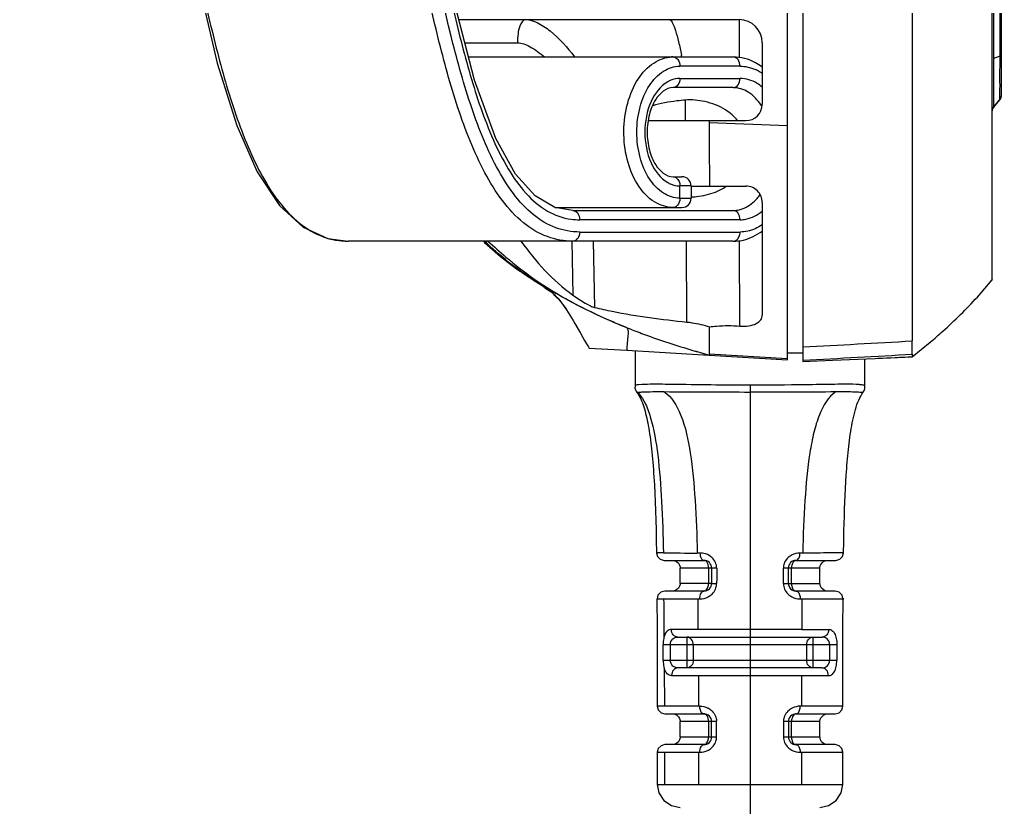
# Model space of a CAD drawing. Header units: millimetres. Extents: x 7426 to 8300, y 123 to 421.
# Drawn here: x 8098.32 to 8114.31, y 313.21 to 326.04 of the extents above; entities that cross this region are included whole.
import ezdxf

# ---------------------------------------------------------------- set-up
doc = ezdxf.new("R2010")
doc.units = ezdxf.units.MM
doc.layers.add('20_ALL_FEATURES', color=7, linetype='Continuous')

msp = doc.modelspace()

# ---------------------------------------------------------------- linework, layer by layer
at = {"layer": '20_ALL_FEATURES', "color": 7, "linetype": 'Continuous'}
for p, q in [((8111.079, 360.188), (8111.079, 320.473)), ((8110.829, 320.501), (8110.829, 360.16)), ((8114.161, 321.799), (8114.161, 358.862)), ((8114.311, 324.8), (8114.311, 327.188)), ((8114.183, 326.57), (8114.183, 325.407)), ((8114.289, 325.443), (8114.289, 326.525)), ((8105.478, 326.037), (8110.042, 326.037)), ((8105.574, 325.662), (8106.43, 325.662)), ((8110.417, 325.662), (8110.417, 324.658)), ((8105.634, 325.43), (8109.943, 325.43)), ((8114.289, 325.443), (8114.183, 325.407)), ((8110.056, 325.28), (8109.077, 325.28)), ((8109.077, 325.08), (8110.056, 325.08)), ((8109.943, 324.93), (8108.964, 324.93)), ((8109.17, 324.392), (8109.168, 324.728)), ((8114.288, 324.741), (8114.183, 324.618)), ((8114.183, 324.605), (8114.289, 324.736)), ((8114.289, 324.736), (8114.288, 324.741)), ((8114.289, 324.736), (8114.297, 324.751)), ((8114.304, 324.763), (8114.311, 324.799)), ((8114.311, 324.797), (8114.311, 324.8)), ((8114.168, 324.578), (8114.183, 324.605)), ((8114.183, 324.618), (8114.183, 324.606)), ((8114.183, 324.604), (8114.186, 324.608)), ((8114.183, 324.606), (8114.183, 324.605)), ((8114.183, 324.604), (8114.183, 324.605)), ((8110.152, 324.392), (8108.562, 324.392)), ((8109.554, 324.361), (8110.829, 324.312)), ((8108.964, 323.48), (8109.109, 323.48)), ((8109.259, 323.33), (8109.077, 323.33)), ((8109.077, 323.13), (8109.077, 323.33)), ((8109.259, 323.33), (8109.259, 323.13)), ((8109.259, 323.328), (8110.152, 323.328)), ((8109.077, 323.13), (8109.259, 323.13)), ((8107.037, 322.98), (8109.109, 322.98)), ((8107.331, 322.93), (8109.943, 322.93)), ((8107.331, 322.93), (8107.332, 322.93)), ((8110.417, 323.063), (8110.417, 321.228)), ((8110.056, 322.78), (8107.445, 322.78)), ((8107.445, 322.58), (8110.056, 322.58)), ((8109.943, 322.43), (8103.676, 322.43)), ((8105.876, 322.43), (8105.897, 322.409)), ((8107.318, 322.43), (8107.334, 321.553)), ((8107.666, 322.43), (8107.686, 321.353)), ((8109.189, 321.115), (8109.182, 322.43)), ((8110.05, 321.048), (8110.048, 322.432)), ((8106.878, 321.671), (8106.964, 321.619)), ((8113.921, 321.522), (8114.161, 321.799)), ((8114.161, 321.799), (8114.161, 321.798)), ((8107.026, 321.564), (8107.056, 321.534)), ((8107.056, 321.534), (8107.086, 321.502)), ((8107.094, 321.493), (8107.086, 321.503)), ((8107.086, 321.502), (8107.115, 321.468)), ((8107.089, 321.499), (8107.096, 321.492)), ((8113.92, 321.522), (8113.921, 321.522)), ((8107.144, 321.434), (8107.171, 321.399)), ((8107.366, 321.09), (8107.456, 320.931)), ((8109.555, 321.037), (8109.553, 320.595)), ((8107.595, 320.691), (8108.211, 320.656)), ((8107.596, 320.691), (8107.596, 320.691)), ((8107.596, 320.691), (8107.596, 320.691)), ((8107.596, 320.691), (8107.596, 320.691)), ((8112.859, 320.549), (8113.152, 320.787)), ((8113.152, 320.787), (8113.153, 320.787)), ((8108.211, 320.657), (8109.549, 320.577)), ((8108.346, 320.648), (8108.346, 320.069)), ((8109.553, 320.595), (8109.556, 320.576)), ((8109.554, 320.597), (8110.829, 320.523)), ((8109.555, 320.576), (8110.829, 320.501)), ((8109.556, 320.576), (8109.557, 320.576)), ((8111.079, 320.607), (8110.829, 320.607)), ((8112.858, 320.55), (8112.859, 320.551)), ((8112.09, 320.057), (8112.09, 320.515)), ((8108.347, 320.068), (8108.346, 320.064)), ((8108.346, 320.064), (8108.346, 320.061)), ((8108.346, 320.061), (8108.346, 320.057)), ((8108.346, 320.057), (8108.346, 320.053)), ((8108.346, 320.057), (8108.346, 320.054)), ((8108.346, 320.054), (8108.346, 320.053)), ((8108.346, 320.053), (8108.346, 320.052)), ((8108.346, 320.053), (8108.346, 320.052)), ((8108.349, 320.025), (8108.346, 320.052)), ((8110.218, 320.087), (8110.218, 313.214)), ((8112.09, 320.064), (8112.09, 320.069)), ((8112.09, 320.064), (8112.09, 320.064)), ((8112.09, 320.057), (8112.09, 320.061)), ((8112.09, 320.057), (8112.09, 320.06)), ((8112.09, 320.053), (8112.09, 320.057)), ((8112.09, 320.056), (8112.09, 320.056)), ((8112.09, 320.052), (8112.09, 320.056)), ((8112.09, 320.052), (8112.09, 320.053)), ((8108.349, 320.026), (8108.347, 320.042)), ((8108.349, 320.024), (8108.354, 320.009)), ((8108.354, 320.009), (8108.363, 319.991)), ((8108.372, 319.976), (8108.378, 319.975)), ((8108.372, 319.976), (8108.372, 319.976)), ((8108.372, 319.976), (8108.377, 319.969)), ((8108.377, 319.969), (8108.394, 319.945)), ((8108.378, 319.975), (8108.384, 319.973)), ((8111.779, 318.516), (8111.786, 318.623)), ((8108.652, 318.593), (8108.66, 318.464)), ((8108.66, 318.464), (8108.667, 318.329)), ((8111.773, 318.407), (8111.779, 318.516)), ((8108.667, 318.329), (8108.673, 318.188)), ((8111.763, 318.183), (8111.768, 318.296)), ((8111.768, 318.296), (8111.773, 318.407)), ((8108.673, 318.188), (8108.679, 318.041)), ((8111.758, 318.068), (8111.763, 318.183)), ((8108.679, 318.041), (8108.683, 317.889)), ((8111.754, 317.952), (8111.758, 318.068)), ((8108.683, 317.889), (8108.688, 317.73)), ((8111.748, 317.716), (8111.751, 317.835)), ((8111.751, 317.835), (8111.754, 317.952)), ((8108.688, 317.73), (8108.691, 317.565)), ((8111.744, 317.535), (8111.748, 317.716)), ((8108.691, 317.565), (8108.695, 317.358)), ((8111.741, 317.358), (8111.744, 317.535)), ((8108.71, 317.358), (8108.695, 317.358)), ((8108.807, 317.357), (8108.696, 317.358)), ((8109.403, 317.354), (8109.36, 317.354)), ((8111.076, 317.354), (8111.033, 317.354)), ((8108.82, 317.235), (8109.468, 317.235)), ((8109.468, 317.235), (8109.479, 317.234)), ((8110.956, 317.234), (8110.968, 317.235)), ((8110.968, 317.235), (8111.616, 317.235)), ((8109.593, 317.11), (8109.079, 317.11)), ((8109.079, 316.86), (8109.079, 317.11)), ((8109.542, 317.11), (8109.542, 316.86)), ((8109.593, 317.11), (8109.593, 316.86)), ((8109.675, 317.106), (8109.675, 317.023)), ((8109.675, 317.023), (8109.675, 316.94)), ((8110.761, 317.023), (8110.761, 317.106)), ((8110.761, 316.94), (8110.761, 317.023)), ((8111.357, 317.11), (8110.843, 317.11)), ((8110.843, 316.86), (8110.843, 317.11)), ((8110.894, 316.86), (8110.894, 317.11)), ((8111.357, 316.86), (8111.357, 317.11)), ((8109.593, 316.86), (8109.079, 316.86)), ((8109.675, 316.94), (8109.674, 316.857)), ((8110.761, 316.857), (8110.761, 316.94)), ((8110.843, 316.86), (8111.357, 316.86)), ((8109.468, 316.735), (8108.829, 316.735)), ((8109.48, 316.736), (8109.468, 316.735)), ((8110.968, 316.735), (8110.957, 316.735)), ((8111.607, 316.735), (8110.968, 316.735)), ((8108.703, 316.609), (8108.719, 316.609)), ((8108.704, 316.609), (8108.817, 316.609)), ((8109.372, 316.608), (8109.401, 316.608)), ((8111.035, 316.608), (8111.064, 316.608)), ((8109.376, 316.109), (8108.937, 316.109)), ((8111.06, 316.109), (8110.218, 316.109)), ((8109.043, 315.985), (8111.393, 315.985)), ((8109.194, 315.485), (8109.194, 315.985)), ((8111.242, 315.985), (8111.242, 315.485)), ((8108.805, 315.611), (8108.804, 315.861)), ((8111.514, 315.86), (8108.921, 315.86)), ((8108.922, 315.61), (8108.921, 315.86)), ((8109.295, 315.61), (8109.295, 315.86)), ((8111.14, 315.86), (8111.14, 315.61)), ((8111.514, 315.86), (8111.514, 315.61)), ((8111.631, 315.86), (8111.631, 315.61)), ((8108.922, 315.61), (8109.295, 315.61)), ((8109.296, 315.61), (8111.514, 315.61)), ((8108.822, 315.476), (8108.823, 314.86)), ((8111.389, 315.485), (8109.047, 315.485)), ((8108.941, 315.36), (8111.495, 315.36)), ((8109.378, 315.36), (8109.378, 314.86)), ((8111.058, 315.36), (8111.058, 314.86)), ((8109.378, 314.86), (8108.707, 314.86)), ((8108.833, 314.735), (8109.468, 314.735)), ((8109.673, 314.61), (8109.079, 314.61)), ((8109.079, 314.36), (8109.079, 314.61)), ((8109.468, 314.735), (8109.481, 314.734)), ((8109.542, 314.61), (8109.542, 314.36)), ((8109.593, 314.36), (8109.593, 314.61)), ((8109.673, 314.36), (8109.673, 314.61)), ((8111.357, 314.61), (8110.763, 314.61)), ((8110.763, 314.61), (8110.763, 314.36)), ((8110.843, 314.61), (8110.843, 314.36)), ((8110.894, 314.36), (8110.894, 314.61)), ((8110.955, 314.734), (8110.968, 314.735)), ((8110.968, 314.735), (8111.604, 314.735)), ((8111.357, 314.36), (8111.357, 314.61)), ((8109.079, 314.36), (8109.673, 314.36)), ((8110.763, 314.36), (8111.357, 314.36)), ((8109.468, 314.235), (8108.833, 314.235)), ((8109.481, 314.236), (8109.468, 314.235)), ((8110.968, 314.235), (8110.955, 314.236)), ((8111.604, 314.235), (8110.968, 314.235)), ((8108.707, 314.11), (8109.4, 314.11)), ((8108.707, 314.11), (8108.707, 313.587)), ((8108.823, 314.11), (8108.823, 313.586)), ((8109.378, 314.11), (8109.378, 313.584)), ((8111.035, 314.11), (8111.729, 314.11)), ((8111.058, 314.11), (8111.058, 313.585)), ((8111.729, 313.587), (8111.729, 314.11)), ((8108.707, 313.587), (8108.823, 313.586))]:
    msp.add_line(p, q, dxfattribs=at)
for points in [[(8100.195, 340.33), (8100.323, 334.015), (8100.748, 329.432), (8101.172, 326.917), (8101.542, 325.329), (8101.861, 324.313), (8102.195, 323.559), (8102.557, 323.014), (8102.942, 322.66), (8103.345, 322.474), (8103.676, 322.43)], [(8107.332, 322.93), (8107.041, 322.978), (8106.717, 323.167), (8106.401, 323.523), (8106.081, 324.1), (8105.73, 325.053), (8105.362, 326.487), (8104.903, 328.989), (8104.427, 333.72), (8104.28, 340.33)], [(8114.289, 324.736), (8114.305, 324.765), (8114.311, 324.797)], [(8105.897, 322.409), (8106.155, 322.183), (8106.416, 321.982), (8106.473, 321.942)], [(8106.873, 321.687), (8106.872, 321.687), (8106.874, 321.686), (8106.877, 321.684), (8106.884, 321.679), (8106.896, 321.671), (8106.913, 321.659), (8106.937, 321.641), (8106.964, 321.619), (8106.995, 321.593), (8107.026, 321.564)], [(8107.002, 321.587), (8107, 321.589), (8107.011, 321.58), (8107.034, 321.557), (8107.063, 321.527), (8107.092, 321.496), (8107.12, 321.463), (8107.148, 321.428), (8107.176, 321.391), (8107.204, 321.353), (8107.231, 321.312), (8107.258, 321.271), (8107.285, 321.228), (8107.312, 321.184), (8107.339, 321.138), (8107.366, 321.09)], [(8107.026, 321.565), (8107.055, 321.535), (8107.101, 321.485), (8107.154, 321.42)], [(8107.171, 321.399), (8107.197, 321.363), (8107.222, 321.327)], [(8107.456, 320.931), (8107.49, 320.872), (8107.525, 320.813), (8107.558, 320.757), (8107.586, 320.71), (8107.598, 320.691)], [(8111.079, 320.473), (8111.559, 320.492), (8112.258, 320.522), (8112.858, 320.55)], [(8112.064, 319.976), (8112.067, 319.981), (8112.081, 320.006), (8112.088, 320.031), (8112.09, 320.047), (8112.09, 320.051), (8112.09, 320.052)], [(8108.372, 319.976), (8108.373, 319.976), (8108.378, 319.975)], [(8108.394, 319.945), (8108.409, 319.919), (8108.424, 319.892)], [(8108.424, 319.892), (8108.439, 319.862), (8108.452, 319.832), (8108.465, 319.8), (8108.477, 319.767), (8108.488, 319.734), (8108.498, 319.699), (8108.509, 319.664), (8108.518, 319.628), (8108.528, 319.59), (8108.537, 319.552), (8108.545, 319.512), (8108.553, 319.471), (8108.561, 319.428), (8108.569, 319.385), (8108.576, 319.34), (8108.583, 319.294), (8108.59, 319.247), (8108.597, 319.199), (8108.603, 319.15), (8108.609, 319.1), (8108.614, 319.049), (8108.62, 318.996), (8108.625, 318.943), (8108.63, 318.888), (8108.635, 318.832), (8108.64, 318.775), (8108.644, 318.716), (8108.648, 318.655), (8108.652, 318.593)], [(8112.005, 319.879), (8112.022, 319.91), (8112.039, 319.94), (8112.056, 319.965), (8112.064, 319.976)], [(8111.786, 318.623), (8111.793, 318.729), (8111.797, 318.782), (8111.801, 318.834), (8111.806, 318.885), (8111.81, 318.937), (8111.815, 318.988), (8111.82, 319.038), (8111.826, 319.089), (8111.832, 319.139), (8111.838, 319.188), (8111.844, 319.237), (8111.851, 319.285), (8111.859, 319.333), (8111.866, 319.38), (8111.874, 319.427), (8111.883, 319.473), (8111.892, 319.518), (8111.902, 319.562), (8111.912, 319.606), (8111.923, 319.649), (8111.935, 319.691), (8111.947, 319.731), (8111.96, 319.771), (8111.974, 319.808), (8111.989, 319.845), (8112.005, 319.879)], [(8108.696, 317.358), (8108.711, 317.299), (8108.757, 317.252), (8108.821, 317.235)], [(8111.615, 317.235), (8111.679, 317.252), (8111.724, 317.299), (8111.74, 317.358)], [(8108.954, 317.235), (8108.993, 317.229), (8109.026, 317.212), (8109.052, 317.187), (8109.069, 317.158), (8109.078, 317.127), (8109.079, 317.11)], [(8111.357, 317.11), (8111.357, 317.116), (8111.362, 317.143), (8111.373, 317.17), (8111.391, 317.195), (8111.415, 317.216), (8111.446, 317.23), (8111.482, 317.235)], [(8109.542, 317.11), (8109.542, 317.115), (8109.542, 317.121), (8109.541, 317.126)], [(8109.079, 316.86), (8109.078, 316.843), (8109.069, 316.812), (8109.053, 316.783), (8109.027, 316.759), (8108.994, 316.741), (8108.954, 316.735)], [(8111.482, 316.735), (8111.443, 316.741), (8111.41, 316.758), (8111.384, 316.783), (8111.367, 316.812), (8111.358, 316.843), (8111.357, 316.86)], [(8108.829, 316.735), (8108.765, 316.717), (8108.719, 316.67), (8108.704, 316.609)], [(8111.732, 316.609), (8111.717, 316.67), (8111.671, 316.717), (8111.607, 316.735)], [(8108.703, 316.609), (8108.705, 316.132), (8108.707, 315.442), (8108.707, 314.86)], [(8111.729, 314.86), (8111.729, 315.437), (8111.73, 316.129), (8111.733, 316.609)], [(8108.707, 314.86), (8108.723, 314.8), (8108.769, 314.753), (8108.832, 314.735)], [(8111.604, 314.735), (8111.667, 314.752), (8111.713, 314.8), (8111.729, 314.86)], [(8108.954, 314.735), (8108.993, 314.729), (8109.026, 314.712), (8109.052, 314.687), (8109.069, 314.658), (8109.078, 314.627), (8109.079, 314.61)], [(8111.357, 314.61), (8111.357, 314.616), (8111.362, 314.643), (8111.373, 314.67), (8111.391, 314.695), (8111.415, 314.716), (8111.446, 314.73), (8111.482, 314.735)], [(8109.079, 314.36), (8109.078, 314.343), (8109.069, 314.312), (8109.053, 314.283), (8109.027, 314.259), (8108.994, 314.241), (8108.954, 314.235)], [(8111.482, 314.235), (8111.443, 314.241), (8111.41, 314.258), (8111.384, 314.283), (8111.367, 314.312), (8111.358, 314.343), (8111.357, 314.36)], [(8108.832, 314.235), (8108.769, 314.217), (8108.723, 314.17), (8108.707, 314.11)], [(8111.729, 314.11), (8111.713, 314.17), (8111.667, 314.217), (8111.604, 314.235)], [(8108.707, 313.587), (8108.733, 313.452), (8108.814, 313.326), (8108.939, 313.242), (8109.082, 313.214)], [(8111.354, 313.214), (8111.496, 313.242), (8111.622, 313.326), (8111.703, 313.452), (8111.729, 313.587)]]:
    msp.add_lwpolyline(points, dxfattribs=at)
for centre, radius, start, end in [((8110.042, 325.662), 0.375, 0, 90), ((8108.964, 324.906), 0.524, 90.0058, 95.6828), ((8104.435, 324.614), 4.742, 9.929, 10.2408), ((8110.017, 324.588), 0.7, 59.2601, 66.0852), ((8109.989, 324.539), 0.756, 55.4998, 59.2942), ((8110.152, 324.658), 0.265, 270.004, 0), ((8109.636, 324.135), 0.918, 32.3523, 33.7181), ((8109.109, 323.33), 0.15, 0, 90), ((8109.077, 323.696), 0.366, 268.7105, 269.9995), ((8110.152, 323.063), 0.265, 359.9644, 89.9992), ((8109.109, 323.13), 0.15, 270, 0), ((8109.784, 323.608), 0.729, 313.9021, 318.7373), ((8109.733, 323.654), 0.798, 318.7099, 321.734), ((8109.694, 323.684), 0.847, 321.7278, 324.1657), ((8109.943, 323.357), 0.427, 270.0033, 274.7142), ((8107.444, 323.858), 1.078, 262.5813, 270.0308), ((8103.695, 323.667), 1.24, 245.0816, 249.8483), ((8103.676, 323.615), 1.185, 249.8531, 270.0284), ((8109.721, 326.542), 5.628, 226.9289, 230.2805), ((8109.943, 323.071), 0.641, 270.0031, 274.6433), ((8110.4, 327.408), 6.724, 237.8976, 238.0621), ((8110.455, 327.496), 6.827, 238.0622, 238.2926), ((8110.553, 327.691), 7.049, 238.2529, 238.5132), ((8106.25, 320.76), 1.118, 47.6938, 57.7586), ((8110.519, 327.6), 6.951, 238.2927, 238.564), ((8110.58, 327.734), 7.1, 238.513, 238.6342), ((8110.622, 327.803), 7.181, 238.6348, 239.1104), ((8106.231, 320.74), 1.146, 46.2298, 47.6659), ((8106.188, 320.696), 1.207, 43.1307, 46.2124), ((8111.716, 329.783), 9.435, 246.3187, 248.1514), ((8103.382, 480.879), 160.352, 272.75104, 273.3877), ((8109.63, 321.87), 1.264, 252.0307, 253.4392), ((8113.756, 335.732), 15.727, 253.4229, 254.5077), ((8113.055, 333.221), 13.121, 253.2321, 254.5024), ((8103.568, 475.08), 154.767, 272.78145, 273.4417), ((8105.318, 474.915), 154.549, 272.58966, 272.79674), ((8111.875, 320.058), 0.214, 0.6537, 1.4702), ((8108.477, 320.054), 0.131, 192.8258, 202.24), ((8108.475, 320.053), 0.128, 202.2155, 209.1577), ((8108.467, 320.049), 0.119, 209.1243, 217.3345), ((8110.681, 598.847), 278.872, 269.61702, 269.90485), ((8109.303, 359.369), 42.015, 269.3232, 270.0774), ((8109.413, 317.088), 0.265, 71.2925, 73.7882), ((8109.468, 317.11), 0.125, 0, 89.9997), ((8110.968, 317.11), 0.125, 89.9997, 180), ((8111.054, 317.098), 0.293, 174.3084, 178.4751), ((8109.468, 316.86), 0.125, 269.9997, 360), ((8109.463, 316.853), 0.211, 357.6091, 1.0951), ((8110.968, 316.86), 0.125, 180, 269.9997), ((8109.329, 436.468), 119.86, 269.7556, 270.02091), ((7984.73, 315.626), 124.091, 0.17039, 0.45393), ((8011.673, 315.668), 97.704, 0.25813, 0.55069), ((8208.754, 315.668), 97.695, 179.44927, 179.74184), ((8111.129, 516.462), 200.353, 269.98038, 270.1059), ((8109.293, 305.04), 9.82, 89.3718, 89.501), ((8109.397, 314.573), 0.29, 60.4597, 62.6214), ((8109.398, 314.574), 0.288, 45.0649, 60.457), ((8111.032, 314.585), 0.275, 117.199, 119.5628), ((8111.143, 305.04), 9.821, 90.4986, 90.628), ((8109.468, 314.61), 0.125, 0, 89.9997), ((8109.47, 314.614), 0.203, 358.7705, 3.0039), ((8110.955, 314.616), 0.192, 177.2734, 181.7132), ((8110.968, 314.61), 0.125, 89.9997, 180), ((8109.468, 314.36), 0.125, 269.9997, 360), ((8109.482, 314.354), 0.191, 357.2046, 1.7168), ((8110.968, 314.36), 0.125, 180, 269.9997), ((8109.405, 314.384), 0.274, 297.105, 299.5067), ((8111.029, 314.381), 0.271, 240.6839, 243.0166), ((8109.392, 392.608), 79.024, 269.58752, 269.99044)]:
    msp.add_arc(centre, radius, start, end, dxfattribs=at)
for points, knots in [([(8100.247, 340.33), (8100.23, 338.751), (8100.255, 336.382), (8100.41, 333.231), (8100.607, 330.882), (8100.856, 328.94), (8101.12, 327.406), (8101.352, 326.274), (8101.623, 325.164), (8101.906, 324.269), (8102.205, 323.602), (8102.538, 323.033), (8102.895, 322.671), (8103.173, 322.542)], [0, 0, 0, 0, 0.257687, 0.386396, 0.51476, 0.642394, 0.705755, 0.76866, 0.830981, 0.892125, 0.921657, 0.949961, 1, 1, 1, 1]), ([(8107.331, 322.43), (8107.192, 322.43), (8106.899, 322.483), (8106.501, 322.723), (8106.165, 323.093), (8105.786, 323.714), (8105.439, 324.608), (8105.13, 325.74), (8104.872, 326.909), (8104.651, 328.095), (8104.468, 329.296), (8104.265, 330.913), (8104.083, 332.95), (8103.953, 335.405), (8103.896, 337.867), (8103.893, 339.509), (8103.902, 340.33)], [0, 0, 0, 0, 0.0222, 0.046026, 0.072321, 0.100717, 0.16108, 0.223623, 0.286967, 0.350845, 0.415123, 0.479694, 0.609387, 0.739481, 0.869723, 1, 1, 1, 1]), ([(8107.445, 322.58), (8107.313, 322.58), (8107.037, 322.63), (8106.662, 322.857), (8106.343, 323.208), (8105.977, 323.807), (8105.639, 324.681), (8105.23, 326.182), (8104.841, 328.14), (8104.566, 330.133), (8104.402, 331.748), (8104.272, 333.375), (8104.165, 335.417), (8104.107, 337.872), (8104.104, 339.511), (8104.113, 340.33)], [0, 0, 0, 0, 0.021184, 0.043858, 0.069027, 0.096552, 0.155986, 0.218365, 0.346085, 0.47565, 0.540847, 0.606224, 0.737305, 0.86862, 1, 1, 1, 1]), ([(8104.244, 340.33), (8104.227, 338.746), (8104.252, 336.37), (8104.409, 333.21), (8104.61, 330.855), (8104.863, 328.91), (8105.132, 327.375), (8105.37, 326.243), (8105.646, 325.139), (8105.943, 324.255), (8106.262, 323.614), (8106.547, 323.208), (8106.892, 322.905), (8107.171, 322.807), (8107.305, 322.789)], [0, 0, 0, 0, 0.259532, 0.389128, 0.518331, 0.646727, 0.710426, 0.773626, 0.836118, 0.896927, 0.925915, 0.953109, 0.977741, 1, 1, 1, 1]), ([(8112.858, 340.33), (8112.858, 338.599), (8112.859, 335.138), (8112.858, 330.81), (8112.859, 327.349), (8112.858, 325.19), (8112.858, 323.498), (8112.859, 322.359), (8112.856, 321.543), (8112.859, 321.055), (8112.857, 320.879), (8112.858, 320.807)], [0, 0, 0, 0, 0.265976, 0.531951, 0.664935, 0.797884, 0.863662, 0.925022, 0.972842, 0.989029, 1, 1, 1, 1]), ([(8106.567, 326.037), (8106.518, 326.037), (8106.461, 325.93), (8106.437, 325.803), (8106.43, 325.711), (8106.43, 325.662)], [0, 0, 0, 0, 0.351054, 0.652312, 1, 1, 1, 1]), ([(8106.567, 326.037), (8106.631, 326.037), (8106.776, 325.989), (8107.056, 325.796), (8107.245, 325.588), (8107.359, 325.431)], [0, 0, 0, 0, 0.189021, 0.431163, 1, 1, 1, 1]), ([(8108.905, 326.037), (8108.927, 326.037), (8108.969, 325.963), (8109.011, 325.85), (8109.06, 325.666), (8109.087, 325.531), (8109.101, 325.457)], [0, 0, 0, 0, 0.107621, 0.329084, 0.637153, 1, 1, 1, 1]), ([(8110.042, 326.037), (8110.041, 326.037), (8110.042, 326.031), (8110.04, 326.024), (8110.041, 326.007), (8110.04, 325.976), (8110.04, 325.924), (8110.04, 325.849), (8110.04, 325.759), (8110.041, 325.617), (8110.041, 325.505), (8110.041, 325.428)], [0, 0, 0, 0, 0.005268, 0.020746, 0.046135, 0.080931, 0.176168, 0.301286, 0.451122, 0.620631, 1, 1, 1, 1]), ([(8106.43, 325.662), (8106.502, 325.662), (8106.664, 325.593), (8106.798, 325.493), (8106.87, 325.431)], [0, 0, 0, 0, 0.429899, 1, 1, 1, 1]), ([(8108.964, 322.98), (8108.859, 322.98), (8108.632, 323.054), (8108.377, 323.33), (8108.21, 323.717), (8108.145, 324.166), (8108.191, 324.621), (8108.342, 325.021), (8108.583, 325.319), (8108.806, 325.417), (8108.912, 325.428)], [0, 0, 0, 0, 0.099579, 0.214603, 0.348779, 0.495536, 0.643343, 0.780299, 0.898639, 1, 1, 1, 1]), ([(8108.964, 325.43), (8108.994, 325.43), (8109.06, 325.388), (8109.077, 325.317), (8109.077, 325.28)], [0, 0, 0, 0, 0.451664, 1, 1, 1, 1]), ([(8110.417, 325.265), (8110.382, 325.291), (8110.24, 325.383), (8110.068, 325.43), (8109.943, 325.43)], [0, 0, 0, 0, 0.259164, 1, 1, 1, 1]), ([(8110.056, 325.28), (8110.056, 325.317), (8110.04, 325.388), (8109.973, 325.43), (8109.943, 325.43)], [0, 0, 0, 0, 0.548336, 1, 1, 1, 1]), ([(8114.183, 325.407), (8114.183, 325.31), (8114.183, 325.168), (8114.183, 324.983), (8114.183, 324.862), (8114.183, 324.762), (8114.182, 324.689), (8114.183, 324.645), (8114.181, 324.624), (8114.183, 324.618)], [0, 0, 0, 0, 0.367208, 0.542668, 0.701472, 0.829666, 0.921169, 0.977017, 1, 1, 1, 1]), ([(8114.288, 324.814), (8114.289, 324.904), (8114.288, 325.114), (8114.289, 325.323), (8114.289, 325.443)], [0, 0, 0, 0, 0.429652, 1, 1, 1, 1]), ([(8114.311, 325.443), (8114.311, 325.443), (8114.308, 325.444), (8114.305, 325.443), (8114.297, 325.443), (8114.292, 325.443), (8114.289, 325.443)], [0, 0, 0, 0, 0.067967, 0.264401, 0.578648, 1, 1, 1, 1]), ([(8109.077, 323.13), (8108.984, 323.13), (8108.779, 323.199), (8108.553, 323.45), (8108.408, 323.801), (8108.358, 324.205), (8108.408, 324.61), (8108.553, 324.96), (8108.779, 325.212), (8108.984, 325.28), (8109.077, 325.28)], [0, 0, 0, 0, 0.100158, 0.21635, 0.352053, 0.5, 0.647947, 0.78365, 0.899842, 1, 1, 1, 1]), ([(8108.879, 325.026), (8108.757, 324.957), (8108.56, 324.688), (8108.476, 324.206), (8108.56, 323.724), (8108.757, 323.454), (8108.879, 323.385)], [0, 0, 0, 0, 0.225549, 0.499917, 0.774334, 1, 1, 1, 1]), ([(8109.077, 325.08), (8109.026, 325.08), (8108.956, 325.065), (8108.895, 325.035), (8108.879, 325.026)], [0, 0, 0, 0, 0.740176, 1, 1, 1, 1]), ([(8109.077, 325.08), (8109.077, 325.043), (8109.06, 324.972), (8108.994, 324.93), (8108.964, 324.93)], [0, 0, 0, 0, 0.548336, 1, 1, 1, 1]), ([(8109.943, 324.93), (8109.973, 324.93), (8110.04, 324.972), (8110.056, 325.043), (8110.056, 325.08)], [0, 0, 0, 0, 0.451664, 1, 1, 1, 1]), ([(8110.417, 324.939), (8110.39, 324.961), (8110.285, 325.038), (8110.152, 325.08), (8110.056, 325.08)], [0, 0, 0, 0, 0.267391, 1, 1, 1, 1]), ([(8108.964, 324.93), (8108.85, 324.93), (8108.671, 324.765), (8108.567, 324.49), (8108.529, 324.205), (8108.567, 323.921), (8108.671, 323.645), (8108.85, 323.48), (8108.964, 323.48)], [0, 0, 0, 0, 0.190609, 0.336539, 0.49997, 0.663412, 0.809366, 1, 1, 1, 1]), ([(8110.399, 324.645), (8110.344, 324.727), (8110.215, 324.869), (8110.029, 324.93), (8109.943, 324.93)], [0, 0, 0, 0, 0.536464, 1, 1, 1, 1]), ([(8109.168, 324.728), (8109.121, 324.724), (8108.94, 324.706), (8108.761, 324.674), (8108.633, 324.634)], [0, 0, 0, 0, 0.260706, 1, 1, 1, 1]), ([(8110.015, 324.396), (8109.961, 324.463), (8109.799, 324.602), (8109.501, 324.713), (8109.272, 324.736), (8109.168, 324.728)], [0, 0, 0, 0, 0.274518, 0.666658, 1, 1, 1, 1]), ([(8114.288, 324.741), (8114.288, 324.747), (8114.287, 324.771), (8114.288, 324.796), (8114.288, 324.814)], [0, 0, 0, 0, 0.245312, 1, 1, 1, 1]), ([(8109.553, 324.361), (8109.558, 324.188), (8109.549, 323.843), (8109.559, 323.5), (8109.559, 323.329)], [0, 0, 0, 0, 0.50373, 1, 1, 1, 1]), ([(8108.964, 323.48), (8108.994, 323.48), (8109.037, 323.453), (8109.057, 323.416), (8109.062, 323.405)], [0, 0, 0, 0, 0.718154, 1, 1, 1, 1]), ([(8108.879, 323.385), (8108.893, 323.376), (8108.953, 323.347), (8109.02, 323.331), (8109.069, 323.33)], [0, 0, 0, 0, 0.259596, 1, 1, 1, 1]), ([(8109.077, 323.13), (8109.077, 323.117), (8109.073, 323.07), (8109.048, 323.022), (8109.02, 323)], [0, 0, 0, 0, 0.269338, 1, 1, 1, 1]), ([(8109.253, 323.152), (8109.284, 323.152), (8109.421, 323.16), (8109.556, 323.193), (8109.654, 323.231)], [0, 0, 0, 0, 0.228836, 1, 1, 1, 1]), ([(8109.978, 322.932), (8110.006, 322.934), (8110.121, 322.955), (8110.225, 323.021), (8110.29, 323.083)], [0, 0, 0, 0, 0.237527, 1, 1, 1, 1]), ([(8107.332, 322.93), (8107.363, 322.93), (8107.428, 322.887), (8107.445, 322.817), (8107.445, 322.78)], [0, 0, 0, 0, 0.452303, 1, 1, 1, 1]), ([(8110.056, 322.78), (8110.056, 322.817), (8110.04, 322.888), (8109.973, 322.93), (8109.943, 322.93)], [0, 0, 0, 0, 0.548336, 1, 1, 1, 1]), ([(8110.056, 322.78), (8110.088, 322.78), (8110.219, 322.793), (8110.341, 322.858), (8110.417, 322.922)], [0, 0, 0, 0, 0.240307, 1, 1, 1, 1]), ([(8107.445, 322.58), (8107.445, 322.543), (8107.428, 322.472), (8107.362, 322.43), (8107.331, 322.43)], [0, 0, 0, 0, 0.548321, 1, 1, 1, 1]), ([(8109.943, 322.43), (8109.973, 322.43), (8110.016, 322.457), (8110.036, 322.494), (8110.041, 322.505)], [0, 0, 0, 0, 0.718154, 1, 1, 1, 1]), ([(8110.001, 322.433), (8110.038, 322.435), (8110.186, 322.459), (8110.326, 322.528), (8110.417, 322.595)], [0, 0, 0, 0, 0.245631, 1, 1, 1, 1]), ([(8106.108, 322.238), (8106.083, 322.259), (8106.009, 322.324), (8105.937, 322.391), (8105.89, 322.438)], [0, 0, 0, 0, 0.329777, 1, 1, 1, 1]), ([(8105.951, 322.432), (8106.048, 322.344), (8106.286, 322.127), (8106.912, 321.643), (8107.498, 321.331), (8107.926, 321.143)], [0, 0, 0, 0, 0.165726, 0.407894, 1, 1, 1, 1]), ([(8106.827, 321.712), (8106.755, 321.757), (8106.506, 321.92), (8106.269, 322.099), (8106.108, 322.238)], [0, 0, 0, 0, 0.285832, 1, 1, 1, 1]), ([(8106.844, 321.696), (8106.784, 321.734), (8106.535, 321.893), (8106.297, 322.069), (8106.124, 322.213)], [0, 0, 0, 0, 0.24098, 1, 1, 1, 1]), ([(8107.062, 321.573), (8107.026, 321.593), (8106.977, 321.622), (8106.92, 321.658), (8106.89, 321.676), (8106.871, 321.689), (8106.856, 321.697), (8106.852, 321.702), (8106.844, 321.704), (8106.846, 321.705), (8106.846, 321.706)], [0, 0, 0, 0, 0.487239, 0.666711, 0.800311, 0.891046, 0.947924, 0.980224, 0.99556, 1, 1, 1, 1]), ([(8107.126, 321.542), (8107.103, 321.556), (8107.059, 321.581), (8106.999, 321.615), (8106.949, 321.648), (8106.903, 321.667), (8106.858, 321.726), (8106.846, 321.706)], [0, 0, 0, 0, 0.250531, 0.465683, 0.643851, 0.7838, 1, 1, 1, 1]), ([(8108.205, 321.026), (8108.095, 321.07), (8107.728, 321.224), (8107.37, 321.403), (8107.126, 321.542)], [0, 0, 0, 0, 0.295489, 1, 1, 1, 1]), ([(8107.334, 321.553), (8107.398, 321.506), (8107.493, 321.444), (8107.613, 321.381), (8107.664, 321.358), (8107.686, 321.353)], [0, 0, 0, 0, 0.590077, 0.833369, 1, 1, 1, 1]), ([(8113.153, 320.787), (8113.222, 320.846), (8113.49, 321.078), (8113.742, 321.327), (8113.92, 321.522)], [0, 0, 0, 0, 0.255543, 1, 1, 1, 1]), ([(8107.686, 321.353), (8107.782, 321.33), (8108.278, 321.222), (8108.783, 321.157), (8109.189, 321.115)], [0, 0, 0, 0, 0.1942, 1, 1, 1, 1]), ([(8110.05, 321.049), (8110.1, 321.045), (8110.193, 321.047), (8110.314, 321.078), (8110.399, 321.141), (8110.417, 321.201), (8110.417, 321.229)], [0, 0, 0, 0, 0.331348, 0.608741, 0.819369, 1, 1, 1, 1]), ([(8108.205, 321.026), (8108.287, 320.993), (8108.628, 320.862), (8108.975, 320.747), (8109.24, 320.667)], [0, 0, 0, 0, 0.24216, 1, 1, 1, 1]), ([(8108.205, 321.026), (8108.219, 321.02), (8108.236, 320.97), (8108.225, 320.85), (8108.214, 320.738), (8108.211, 320.657)], [0, 0, 0, 0, 0.127105, 0.35195, 1, 1, 1, 1]), ([(8109.189, 321.115), (8109.217, 321.112), (8109.341, 321.095), (8109.463, 321.065), (8109.556, 321.037)], [0, 0, 0, 0, 0.224838, 1, 1, 1, 1]), ([(8109.556, 321.037), (8109.595, 321.042), (8109.759, 321.061), (8109.925, 321.058), (8110.05, 321.048)], [0, 0, 0, 0, 0.240035, 1, 1, 1, 1]), ([(8112.86, 320.591), (8112.857, 320.613), (8112.859, 320.686), (8112.859, 320.758), (8112.858, 320.807)], [0, 0, 0, 0, 0.311845, 1, 1, 1, 1]), ([(8112.859, 320.592), (8112.861, 320.58), (8112.864, 320.572), (8112.856, 320.55), (8112.858, 320.55)], [0, 0, 0, 0, 0.827462, 1, 1, 1, 1]), ([(8110.218, 320.087), (8110.007, 320.087), (8109.572, 320.089), (8109.044, 320.098), (8108.624, 320.103), (8108.465, 320.098), (8108.348, 320.088), (8108.347, 320.068)], [0, 0, 0, 0, 0.337275, 0.689302, 0.866432, 0.969047, 1, 1, 1, 1]), ([(8111.993, 320.096), (8111.862, 320.105), (8111.569, 320.099), (8110.978, 320.09), (8110.518, 320.087), (8110.218, 320.087)], [0, 0, 0, 0, 0.221847, 0.493649, 1, 1, 1, 1]), ([(8112.089, 320.069), (8112.089, 320.073), (8112.08, 320.086), (8112.044, 320.09), (8112.014, 320.095), (8111.993, 320.096)], [0, 0, 0, 0, 0.135246, 0.385049, 1, 1, 1, 1]), ([(8108.384, 319.973), (8108.386, 319.973), (8108.397, 319.972), (8108.408, 319.973), (8108.418, 319.974)], [0, 0, 0, 0, 0.13723, 1, 1, 1, 1]), ([(8108.385, 319.973), (8108.434, 319.925), (8108.518, 319.795), (8108.642, 319.453), (8108.73, 318.91), (8108.785, 318.169), (8108.801, 317.636), (8108.807, 317.357)], [0, 0, 0, 0, 0.076621, 0.170155, 0.404755, 0.687519, 1, 1, 1, 1]), ([(8108.418, 319.974), (8108.431, 319.974), (8108.563, 319.983), (8108.697, 319.982), (8108.817, 319.982)], [0, 0, 0, 0, 0.09716, 1, 1, 1, 1]), ([(8108.817, 319.981), (8108.948, 319.898), (8109.14, 319.551), (8109.262, 318.943), (8109.333, 318.185), (8109.353, 317.641), (8109.36, 317.354)], [0, 0, 0, 0, 0.170061, 0.40277, 0.685695, 1, 1, 1, 1]), ([(8111.62, 319.982), (8111.489, 319.898), (8111.354, 319.656), (8111.25, 319.307), (8111.162, 318.842), (8111.104, 318.186), (8111.083, 317.641), (8111.076, 317.354)], [0, 0, 0, 0, 0.169949, 0.278973, 0.402893, 0.685748, 1, 1, 1, 1]), ([(8111.62, 319.982), (8111.698, 319.982), (8111.819, 319.983), (8111.956, 319.978), (8112.019, 319.974), (8112.045, 319.972), (8112.055, 319.975), (8112.063, 319.975), (8112.064, 319.976)], [0, 0, 0, 0, 0.527288, 0.817715, 0.92304, 0.956278, 0.988498, 1, 1, 1, 1]), ([(8109.403, 317.354), (8109.403, 317.338), (8109.408, 317.295), (8109.437, 317.235), (8109.468, 317.235)], [0, 0, 0, 0, 0.329716, 1, 1, 1, 1]), ([(8111.739, 317.358), (8111.725, 317.36), (8111.668, 317.354), (8111.542, 317.357), (8111.335, 317.353), (8111.171, 317.354), (8111.076, 317.354)], [0, 0, 0, 0, 0.06429, 0.255905, 0.57152, 1, 1, 1, 1]), ([(8109.477, 317.234), (8109.476, 317.234), (8109.473, 317.235), (8109.469, 317.235), (8109.468, 317.235)], [0, 0, 0, 0, 0.515437, 1, 1, 1, 1]), ([(8110.968, 317.235), (8110.961, 317.235), (8110.928, 317.225), (8110.909, 317.191), (8110.902, 317.166)], [0, 0, 0, 0, 0.20111, 1, 1, 1, 1]), ([(8110.968, 317.235), (8110.973, 317.235), (8111.002, 317.243), (8111.016, 317.273), (8111.023, 317.294)], [0, 0, 0, 0, 0.199137, 1, 1, 1, 1]), ([(8109.675, 317.106), (8109.664, 317.106), (8109.645, 317.107), (8109.617, 317.106), (8109.605, 317.11), (8109.593, 317.108), (8109.593, 317.11)], [0, 0, 0, 0, 0.395897, 0.723558, 0.929165, 1, 1, 1, 1]), ([(8110.843, 317.11), (8110.843, 317.108), (8110.831, 317.11), (8110.819, 317.106), (8110.791, 317.107), (8110.772, 317.106), (8110.761, 317.106)], [0, 0, 0, 0, 0.070835, 0.276445, 0.604107, 1, 1, 1, 1]), ([(8109.593, 316.86), (8109.593, 316.858), (8109.605, 316.861), (8109.617, 316.857), (8109.644, 316.858), (8109.663, 316.857), (8109.674, 316.857)], [0, 0, 0, 0, 0.071009, 0.2751, 0.594944, 1, 1, 1, 1]), ([(8110.761, 316.857), (8110.772, 316.857), (8110.792, 316.858), (8110.819, 316.857), (8110.831, 316.861), (8110.843, 316.858), (8110.843, 316.86)], [0, 0, 0, 0, 0.405052, 0.724898, 0.92899, 1, 1, 1, 1]), ([(8109.401, 316.608), (8109.401, 316.623), (8109.404, 316.669), (8109.434, 316.735), (8109.468, 316.735)], [0, 0, 0, 0, 0.317103, 1, 1, 1, 1]), ([(8109.468, 316.735), (8109.474, 316.735), (8109.505, 316.743), (8109.524, 316.774), (8109.532, 316.797)], [0, 0, 0, 0, 0.209875, 1, 1, 1, 1]), ([(8110.959, 316.736), (8110.961, 316.736), (8110.964, 316.735), (8110.966, 316.735), (8110.968, 316.735)], [0, 0, 0, 0, 0.517071, 1, 1, 1, 1]), ([(8110.968, 316.735), (8110.974, 316.735), (8111.003, 316.726), (8111.019, 316.694), (8111.026, 316.671)], [0, 0, 0, 0, 0.188808, 1, 1, 1, 1]), ([(8111.064, 316.608), (8111.157, 316.607), (8111.349, 316.609), (8111.478, 316.606), (8111.79, 316.613), (8111.731, 316.609)], [0, 0, 0, 0, 0.420275, 0.737181, 1, 1, 1, 1]), ([(8108.937, 316.109), (8108.912, 316.111), (8108.852, 316.084), (8108.83, 316.026), (8108.821, 315.995)], [0, 0, 0, 0, 0.427454, 1, 1, 1, 1]), ([(8109.043, 315.985), (8109.016, 315.985), (8108.956, 316.016), (8108.938, 316.078), (8108.937, 316.109)], [0, 0, 0, 0, 0.471086, 1, 1, 1, 1]), ([(8110.218, 316.109), (8110.071, 316.109), (8109.791, 316.107), (8109.51, 316.111), (8109.376, 316.109)], [0, 0, 0, 0, 0.522276, 1, 1, 1, 1]), ([(8111.499, 316.109), (8111.499, 316.078), (8111.48, 316.016), (8111.42, 315.985), (8111.393, 315.985)], [0, 0, 0, 0, 0.528578, 1, 1, 1, 1]), ([(8111.499, 316.109), (8111.517, 316.111), (8111.559, 316.098), (8111.602, 316.041), (8111.627, 315.959), (8111.632, 315.895), (8111.631, 315.86)], [0, 0, 0, 0, 0.177829, 0.386026, 0.661496, 1, 1, 1, 1]), ([(8108.821, 315.995), (8108.818, 315.985), (8108.808, 315.941), (8108.804, 315.895), (8108.804, 315.861)], [0, 0, 0, 0, 0.229163, 1, 1, 1, 1]), ([(8108.921, 315.86), (8108.922, 315.895), (8108.944, 315.967), (8109.014, 315.985), (8109.043, 315.985)], [0, 0, 0, 0, 0.543409, 1, 1, 1, 1]), ([(8109.295, 315.86), (8109.293, 315.891), (8109.28, 315.952), (8109.221, 315.985), (8109.194, 315.985)], [0, 0, 0, 0, 0.536397, 1, 1, 1, 1]), ([(8111.148, 315.908), (8111.156, 315.93), (8111.18, 315.968), (8111.223, 315.985), (8111.242, 315.985)], [0, 0, 0, 0, 0.543048, 1, 1, 1, 1]), ([(8111.514, 315.86), (8111.514, 315.895), (8111.492, 315.967), (8111.422, 315.985), (8111.393, 315.985)], [0, 0, 0, 0, 0.54349, 1, 1, 1, 1]), ([(8108.921, 315.86), (8108.909, 315.86), (8108.87, 315.86), (8108.831, 315.86), (8108.804, 315.861)], [0, 0, 0, 0, 0.318255, 1, 1, 1, 1]), ([(8111.631, 315.86), (8111.625, 315.86), (8111.586, 315.86), (8111.547, 315.86), (8111.514, 315.86)], [0, 0, 0, 0, 0.157727, 1, 1, 1, 1]), ([(8108.805, 315.611), (8108.811, 315.61), (8108.85, 315.61), (8108.889, 315.61), (8108.922, 315.61)], [0, 0, 0, 0, 0.157592, 1, 1, 1, 1]), ([(8108.805, 315.611), (8108.805, 315.599), (8108.806, 315.553), (8108.813, 315.508), (8108.822, 315.476)], [0, 0, 0, 0, 0.265917, 1, 1, 1, 1]), ([(8109.047, 315.485), (8109.017, 315.485), (8108.947, 315.503), (8108.922, 315.575), (8108.922, 315.61)], [0, 0, 0, 0, 0.458167, 1, 1, 1, 1]), ([(8109.295, 315.61), (8109.295, 315.579), (8109.279, 315.518), (8109.221, 315.485), (8109.194, 315.485)], [0, 0, 0, 0, 0.536249, 1, 1, 1, 1]), ([(8111.242, 315.485), (8111.215, 315.485), (8111.157, 315.518), (8111.14, 315.579), (8111.14, 315.61)], [0, 0, 0, 0, 0.463282, 1, 1, 1, 1]), ([(8111.389, 315.485), (8111.419, 315.485), (8111.489, 315.503), (8111.514, 315.575), (8111.514, 315.61)], [0, 0, 0, 0, 0.458117, 1, 1, 1, 1]), ([(8111.495, 315.36), (8111.514, 315.358), (8111.556, 315.371), (8111.6, 315.428), (8111.626, 315.511), (8111.63, 315.575), (8111.631, 315.61)], [0, 0, 0, 0, 0.178653, 0.387526, 0.662058, 1, 1, 1, 1]), ([(8111.514, 315.61), (8111.526, 315.61), (8111.565, 315.61), (8111.604, 315.61), (8111.631, 315.61)], [0, 0, 0, 0, 0.318342, 1, 1, 1, 1]), ([(8108.941, 315.36), (8108.915, 315.358), (8108.855, 315.386), (8108.832, 315.444), (8108.822, 315.476)], [0, 0, 0, 0, 0.42794, 1, 1, 1, 1]), ([(8109.047, 315.485), (8109.019, 315.485), (8108.959, 315.453), (8108.941, 315.391), (8108.941, 315.36)], [0, 0, 0, 0, 0.470641, 1, 1, 1, 1]), ([(8111.495, 315.36), (8111.495, 315.391), (8111.477, 315.453), (8111.417, 315.485), (8111.389, 315.485)], [0, 0, 0, 0, 0.529216, 1, 1, 1, 1]), ([(8109.468, 314.735), (8109.462, 314.735), (8109.432, 314.743), (8109.416, 314.775), (8109.409, 314.798)], [0, 0, 0, 0, 0.20112, 1, 1, 1, 1]), ([(8110.968, 314.735), (8110.974, 314.735), (8111.003, 314.744), (8111.019, 314.775), (8111.026, 314.798)], [0, 0, 0, 0, 0.190761, 1, 1, 1, 1]), ([(8111.729, 314.86), (8111.713, 314.86), (8111.49, 314.86), (8111.266, 314.863), (8111.058, 314.86)], [0, 0, 0, 0, 0.068815, 1, 1, 1, 1]), ([(8109.478, 314.734), (8109.476, 314.734), (8109.473, 314.735), (8109.469, 314.735), (8109.468, 314.735)], [0, 0, 0, 0, 0.516183, 1, 1, 1, 1]), ([(8110.968, 314.735), (8110.961, 314.735), (8110.928, 314.725), (8110.909, 314.691), (8110.902, 314.666)], [0, 0, 0, 0, 0.20111, 1, 1, 1, 1]), ([(8109.468, 314.235), (8109.474, 314.235), (8109.505, 314.243), (8109.524, 314.274), (8109.532, 314.297)], [0, 0, 0, 0, 0.209875, 1, 1, 1, 1]), ([(8109.4, 314.11), (8109.4, 314.126), (8109.404, 314.172), (8109.435, 314.235), (8109.468, 314.235)], [0, 0, 0, 0, 0.326127, 1, 1, 1, 1]), ([(8110.958, 314.236), (8110.96, 314.236), (8110.963, 314.235), (8110.966, 314.235), (8110.968, 314.235)], [0, 0, 0, 0, 0.519163, 1, 1, 1, 1]), ([(8110.968, 314.235), (8110.974, 314.235), (8111.003, 314.226), (8111.019, 314.195), (8111.026, 314.172)], [0, 0, 0, 0, 0.190844, 1, 1, 1, 1]), ([(8109.378, 313.584), (8109.443, 313.584), (8109.723, 313.585), (8110.003, 313.585), (8110.218, 313.585)], [0, 0, 0, 0, 0.230679, 1, 1, 1, 1]), ([(8110.218, 313.585), (8110.292, 313.585), (8110.572, 313.585), (8110.852, 313.584), (8111.058, 313.585)], [0, 0, 0, 0, 0.264026, 1, 1, 1, 1]), ([(8111.058, 313.585), (8111.151, 313.585), (8111.315, 313.584), (8111.505, 313.586), (8111.62, 313.586), (8111.676, 313.588), (8111.709, 313.586), (8111.725, 313.588), (8111.729, 313.587)], [0, 0, 0, 0, 0.417434, 0.7341, 0.848715, 0.932077, 0.982849, 1, 1, 1, 1]), ([(8110.218, 313.214), (8110.217, 312.255), (8110.216, 310.339), (8110.117, 307.94), (8109.838, 306.042), (8109.472, 304.647), (8108.875, 303.333), (8108.053, 302.146), (8107.03, 301.129), (8105.518, 299.948), (8103.466, 298.697), (8100.908, 297.384), (8099.182, 296.55), (8098.325, 296.121)], [0, 0, 0, 0, 0.125054, 0.250066, 0.312639, 0.37508, 0.437509, 0.49991, 0.56231, 0.624924, 0.74991, 0.874933, 1, 1, 1, 1])]:
    msp.add_open_spline(points, degree=3, knots=knots, dxfattribs=at)
for points in [[(8110.056, 325.28), (8110.14, 325.28), (8110.225, 325.261), (8110.301, 325.227)], [(8114.288, 324.741), (8114.302, 324.758), (8114.311, 324.782), (8114.311, 324.805)], [(8114.183, 324.618), (8114.169, 324.601), (8114.161, 324.577), (8114.161, 324.555)], [(8109.552, 324.392), (8109.552, 324.382), (8109.551, 324.371), (8109.553, 324.361)], [(8109.062, 323.405), (8109.072, 323.382), (8109.077, 323.356), (8109.077, 323.33)], [(8109.654, 323.231), (8109.716, 323.256), (8109.776, 323.286), (8109.831, 323.323)], [(8109.02, 323), (8109.004, 322.988), (8108.984, 322.98), (8108.964, 322.98)], [(8110.301, 322.633), (8110.225, 322.599), (8110.14, 322.58), (8110.056, 322.58)], [(8110.417, 322.698), (8110.38, 322.673), (8110.341, 322.651), (8110.301, 322.633)], [(8110.041, 322.505), (8110.051, 322.529), (8110.056, 322.555), (8110.056, 322.58)], [(8106.493, 322.428), (8106.722, 322.094), (8107.009, 321.794), (8107.334, 321.553)], [(8110.218, 319.976), (8110.685, 319.976), (8111.152, 319.979), (8111.62, 319.982)], [(8109.487, 317.343), (8109.46, 317.35), (8109.431, 317.354), (8109.403, 317.354)], [(8109.6, 317.277), (8109.571, 317.304), (8109.536, 317.326), (8109.498, 317.339)], [(8111.033, 317.354), (8110.988, 317.355), (8110.942, 317.344), (8110.902, 317.324)], [(8111.023, 317.294), (8111.029, 317.313), (8111.032, 317.334), (8111.033, 317.354)], [(8109.504, 317.219), (8109.497, 317.226), (8109.487, 317.231), (8109.477, 317.234)], [(8109.53, 317.178), (8109.524, 317.193), (8109.516, 317.208), (8109.504, 317.219)], [(8109.541, 317.126), (8109.541, 317.144), (8109.537, 317.161), (8109.53, 317.178)], [(8109.655, 317.201), (8109.642, 317.229), (8109.622, 317.255), (8109.6, 317.277)], [(8109.675, 317.106), (8109.674, 317.138), (8109.668, 317.171), (8109.655, 317.201)], [(8110.782, 317.204), (8110.771, 317.18), (8110.765, 317.154), (8110.762, 317.127)], [(8110.84, 317.281), (8110.816, 317.259), (8110.796, 317.233), (8110.782, 317.204)], [(8110.902, 317.324), (8110.88, 317.312), (8110.859, 317.297), (8110.84, 317.281)], [(8110.902, 317.166), (8110.896, 317.148), (8110.893, 317.129), (8110.894, 317.11)], [(8109.532, 316.797), (8109.539, 316.817), (8109.542, 316.839), (8109.542, 316.86)], [(8110.761, 316.857), (8110.761, 316.826), (8110.768, 316.793), (8110.781, 316.765)], [(8110.894, 316.86), (8110.893, 316.841), (8110.896, 316.822), (8110.902, 316.803)], [(8109.599, 316.686), (8109.623, 316.709), (8109.643, 316.737), (8109.657, 316.768)], [(8109.657, 316.768), (8109.667, 316.792), (8109.673, 316.818), (8109.674, 316.844)], [(8110.781, 316.765), (8110.794, 316.736), (8110.813, 316.709), (8110.837, 316.686)], [(8110.902, 316.803), (8110.907, 316.786), (8110.915, 316.768), (8110.928, 316.755)], [(8110.928, 316.755), (8110.936, 316.746), (8110.947, 316.739), (8110.959, 316.736)], [(8109.401, 316.608), (8109.448, 316.605), (8109.497, 316.619), (8109.538, 316.642)], [(8109.538, 316.642), (8109.56, 316.654), (8109.581, 316.669), (8109.599, 316.686)], [(8110.837, 316.686), (8110.855, 316.669), (8110.875, 316.654), (8110.897, 316.642)], [(8110.897, 316.642), (8110.938, 316.619), (8110.987, 316.605), (8111.035, 316.608)], [(8111.026, 316.671), (8111.032, 316.65), (8111.035, 316.629), (8111.035, 316.608)], [(8111.14, 315.86), (8111.14, 315.876), (8111.143, 315.893), (8111.148, 315.908)], [(8109.4, 314.86), (8109.445, 314.863), (8109.491, 314.85), (8109.53, 314.83)], [(8109.409, 314.798), (8109.403, 314.818), (8109.4, 314.839), (8109.4, 314.86)], [(8109.601, 314.778), (8109.624, 314.755), (8109.644, 314.727), (8109.656, 314.698)], [(8110.835, 314.778), (8110.812, 314.755), (8110.792, 314.728), (8110.78, 314.698)], [(8110.896, 314.825), (8110.873, 314.812), (8110.853, 314.796), (8110.835, 314.778)], [(8111.035, 314.86), (8110.991, 314.861), (8110.945, 314.85), (8110.906, 314.83)], [(8111.026, 314.798), (8111.032, 314.818), (8111.035, 314.839), (8111.035, 314.86)], [(8109.51, 314.713), (8109.501, 314.723), (8109.49, 314.73), (8109.478, 314.734)], [(8109.534, 314.665), (8109.529, 314.682), (8109.522, 314.7), (8109.51, 314.713)], [(8109.542, 314.61), (8109.543, 314.628), (8109.54, 314.647), (8109.534, 314.665)], [(8109.656, 314.698), (8109.666, 314.675), (8109.671, 314.65), (8109.673, 314.625)], [(8110.78, 314.698), (8110.77, 314.675), (8110.764, 314.65), (8110.763, 314.625)], [(8110.902, 314.666), (8110.896, 314.648), (8110.893, 314.629), (8110.894, 314.61)], [(8109.532, 314.297), (8109.539, 314.317), (8109.542, 314.339), (8109.542, 314.36)], [(8109.656, 314.272), (8109.666, 314.295), (8109.672, 314.32), (8109.673, 314.345)], [(8110.763, 314.36), (8110.763, 314.329), (8110.769, 314.297), (8110.782, 314.268)], [(8110.894, 314.36), (8110.893, 314.341), (8110.896, 314.322), (8110.902, 314.303)], [(8110.902, 314.303), (8110.907, 314.286), (8110.915, 314.268), (8110.928, 314.255)], [(8109.4, 314.11), (8109.445, 314.11), (8109.49, 314.12), (8109.53, 314.14)], [(8109.54, 314.145), (8109.562, 314.158), (8109.583, 314.174), (8109.601, 314.192)], [(8109.601, 314.192), (8109.624, 314.215), (8109.644, 314.242), (8109.656, 314.272)], [(8110.782, 314.268), (8110.794, 314.238), (8110.814, 314.212), (8110.837, 314.189)], [(8110.837, 314.189), (8110.855, 314.172), (8110.875, 314.157), (8110.897, 314.145)], [(8110.907, 314.14), (8110.946, 314.12), (8110.991, 314.11), (8111.035, 314.11)], [(8110.928, 314.255), (8110.936, 314.246), (8110.947, 314.239), (8110.958, 314.236)], [(8111.026, 314.172), (8111.032, 314.152), (8111.036, 314.131), (8111.036, 314.11)]]:
    msp.add_open_spline(points, degree=3, dxfattribs=at)

doc.saveas('drawing.dxf')
